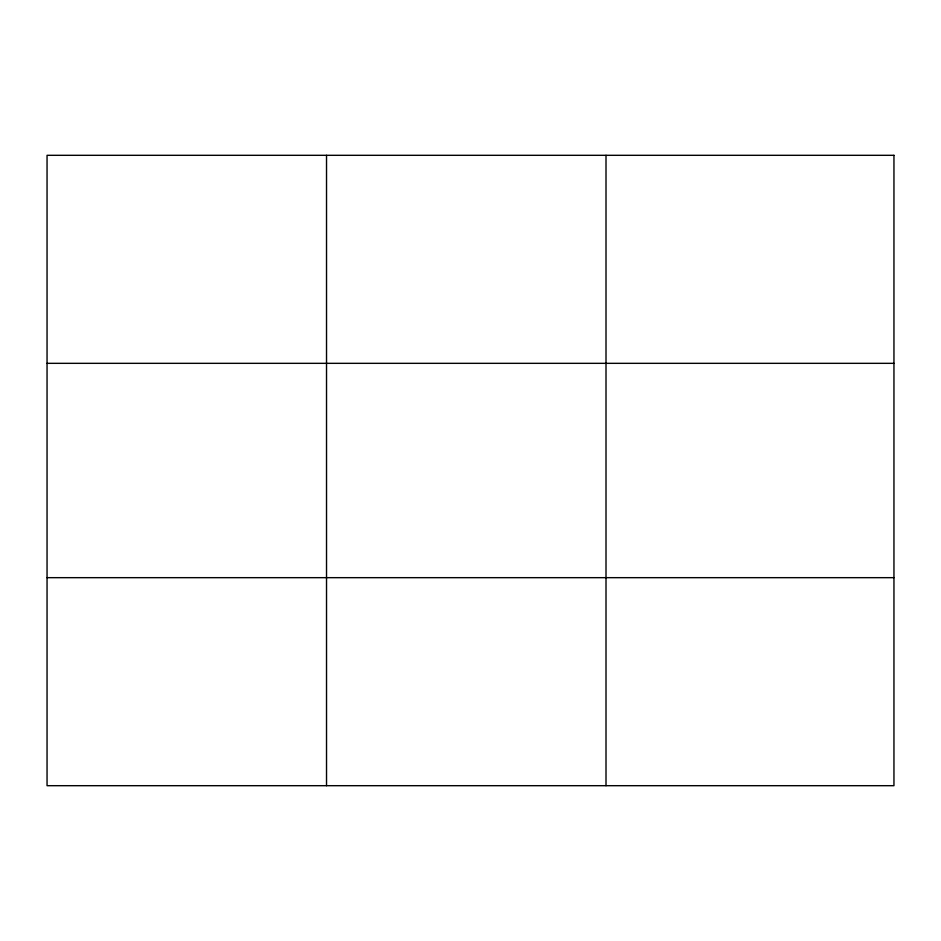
<?xml version="1.0" encoding="UTF-8"?>
<svg xmlns="http://www.w3.org/2000/svg" width="941" height="941" viewBox="0 0 941 941"><rect width="100%" height="100%" fill="white"/><g stroke="black" fill="none" stroke-linecap="round" stroke-linejoin="round"><path stroke-width="1.41" d="M326.527 785.688L326.527 155.312M606.004 785.688L606.004 155.312M47.05 363.332L893.95 363.332M47.05 577.668L893.95 577.668M893.95 155.312L893.95 785.688L47.05 785.688L47.05 155.312L893.95 155.312"/></g></svg>
